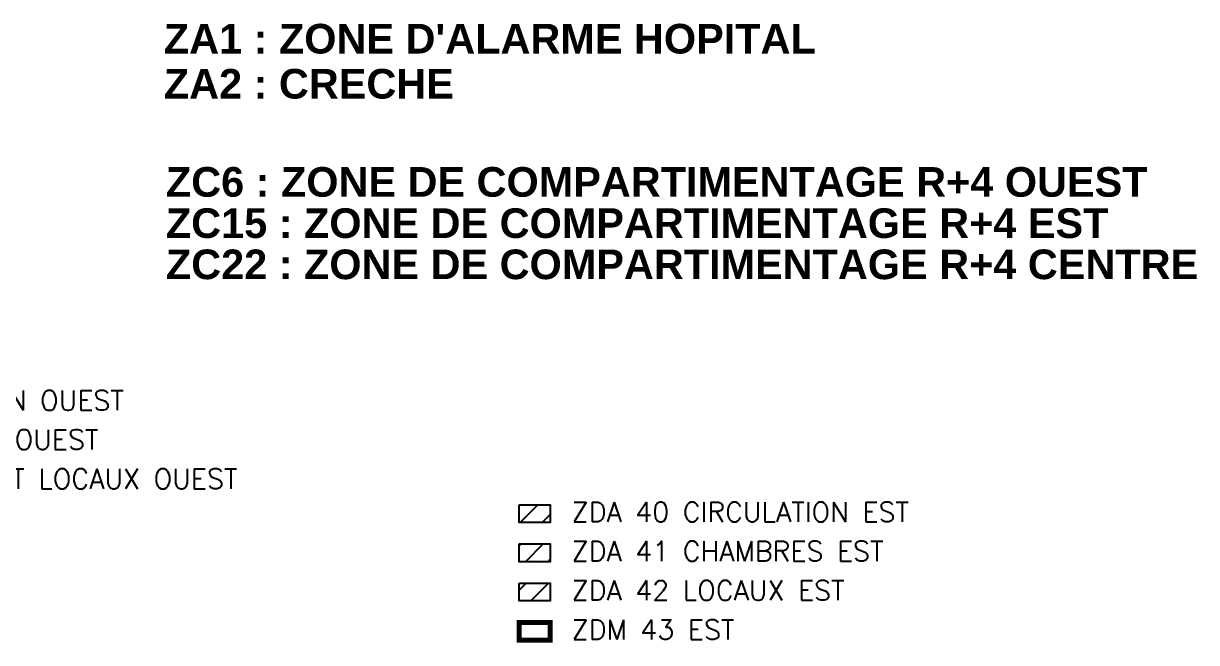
# Model space of a CAD drawing. Header units: millimetres. Extents: x 151.8 to 229.6, y -5.1 to 75.2.
# Drawn here: x 194.03 to 229.63, y 27 to 45.8 of the extents above; entities that cross this region are included whole.
import ezdxf

# ---------------------------------------------------------------- set-up
doc = ezdxf.new("R2010")
doc.units = ezdxf.units.MM
doc.layers.add('ATEIS ZONES MES', color=7, linetype='Continuous')
doc.layers.add('JCC-ZONING ZDA-ZDM', color=5, linetype='Continuous')
doc.styles.add('JOHNSON', font='')
doc.styles.get("Standard").update_dxf_attribs({"font": 'romans.shx'})
doc.styles.get('JOHNSON').set_extended_font_data('Arial', bold=True)
pattern_1 = [(45, (125.6108, -13.7865), (-0.3367596, 0.3367596), [])]

msp = doc.modelspace()

# ---------------------------------------------------------------- hatches: boundary and pattern name
at = {"layer": 'JCC-ZONING ZDA-ZDM'}
h = msp.add_hatch(dxfattribs=at)
h.set_pattern_fill('ANSI31', color=42, scale=0.15, style=0)
h.set_pattern_definition([(45, (164.4832, -6.5588), (-0.3367596, 0.3367596), [])])
h.paths.add_polyline_path([(209.073, 31.187), (210.018, 31.187), (210.018, 30.65), (209.073, 30.65)])
h = msp.add_hatch(dxfattribs=at)
h.set_pattern_fill('ANSI31', color=106, scale=0.15, style=0)
h.set_pattern_definition(pattern_1)
h.paths.add_polyline_path([(209.073, 29.997), (210.018, 29.997), (210.018, 29.46), (209.073, 29.46)])
h = msp.add_hatch(dxfattribs=at)
h.set_pattern_fill('ANSI31', color=4, scale=0.15, style=0)
h.set_pattern_definition(pattern_1)
h.paths.add_polyline_path([(209.073, 28.807), (210.018, 28.807), (210.018, 28.27), (209.073, 28.27)])

# ---------------------------------------------------------------- linework, layer by layer
at = {"layer": 'JCC-ZONING ZDA-ZDM', "color": 42}
msp.add_lwpolyline([(209.073, 31.187), (210.018, 31.187), (210.018, 30.65), (209.073, 30.65)], close=True, dxfattribs=at)
at = {"layer": 'JCC-ZONING ZDA-ZDM', "color": 106}
msp.add_lwpolyline([(209.073, 29.997), (210.018, 29.997), (210.018, 29.46), (209.073, 29.46)], close=True, dxfattribs=at)
at = {"layer": 'JCC-ZONING ZDA-ZDM', "color": 4}
msp.add_lwpolyline([(209.073, 28.807), (210.018, 28.807), (210.018, 28.27), (209.073, 28.27)], close=True, dxfattribs=at)
at = {"layer": 'JCC-ZONING ZDA-ZDM', "color": 201, "const_width": 0.15}
msp.add_lwpolyline([(209.073, 27.616), (210.018, 27.616), (210.018, 27.079), (209.073, 27.079)], close=True, dxfattribs=at)

# ---------------------------------------------------------------- texts
at = {"layer": 'ATEIS ZONES MES', "color": 0, "char_height": 0.9, "attachment_point": 1, "style": 'JOHNSON'}
for s, insert, width in [("ZA1 : ZONE D'ALARME HOPITAL", (198.291, 45.791), 30.45065), ('ZA2 : CRECHE', (198.291, 44.422), 30.45065), ('ZC6 : ZONE DE COMPARTIMENTAGE R+4 OUEST', (198.353, 41.442), 39.97498), ('ZC15 : ZONE DE COMPARTIMENTAGE R+4 EST', (198.353, 40.19), 39.97498), ('ZC22 : ZONE DE COMPARTIMENTAGE R+4 CENTRE', (198.353, 38.939), 39.97498)]:
    msp.add_mtext(s, dxfattribs=dict(at, insert=insert, width=width))
at = {"layer": 'JCC-ZONING ZDA-ZDM', "color": 56, "insert": (185.199, 34.657), "char_height": 0.6, "width": 18.5478, "attachment_point": 1}
msp.add_mtext('ZDA 240 CIRCULATION OUEST', dxfattribs=at)
at = {"layer": 'JCC-ZONING ZDA-ZDM', "color": 4, "char_height": 0.6, "width": 18.5478, "attachment_point": 1}
for s, insert in [('ZDA 241 CHAMBRES OUEST', (185.199, 33.467)), ('ZDA 42 LOCAUX EST', (210.67, 28.887))]:
    msp.add_mtext(s, dxfattribs=dict(at, insert=insert))
at = {"layer": 'JCC-ZONING ZDA-ZDM', "color": 31, "insert": (185.199, 32.276), "char_height": 0.6, "width": 18.5478, "attachment_point": 1}
msp.add_mtext('ZDA 242 BUREAUX ET LOCAUX OUEST', dxfattribs=at)
at = {"layer": 'JCC-ZONING ZDA-ZDM', "color": 42, "insert": (210.67, 31.268), "char_height": 0.6, "width": 18.5478, "attachment_point": 1}
msp.add_mtext('ZDA 40 CIRCULATION EST', dxfattribs=at)
at = {"layer": 'JCC-ZONING ZDA-ZDM', "color": 106, "insert": (210.67, 30.078), "char_height": 0.6, "width": 18.5478, "attachment_point": 1}
msp.add_mtext('ZDA 41 CHAMBRES EST', dxfattribs=at)
at = {"layer": 'JCC-ZONING ZDA-ZDM', "color": 201, "insert": (210.67, 27.697), "char_height": 0.6, "width": 21.06921, "attachment_point": 1}
msp.add_mtext('ZDM 43 EST', dxfattribs=at)

doc.saveas('drawing.dxf')
